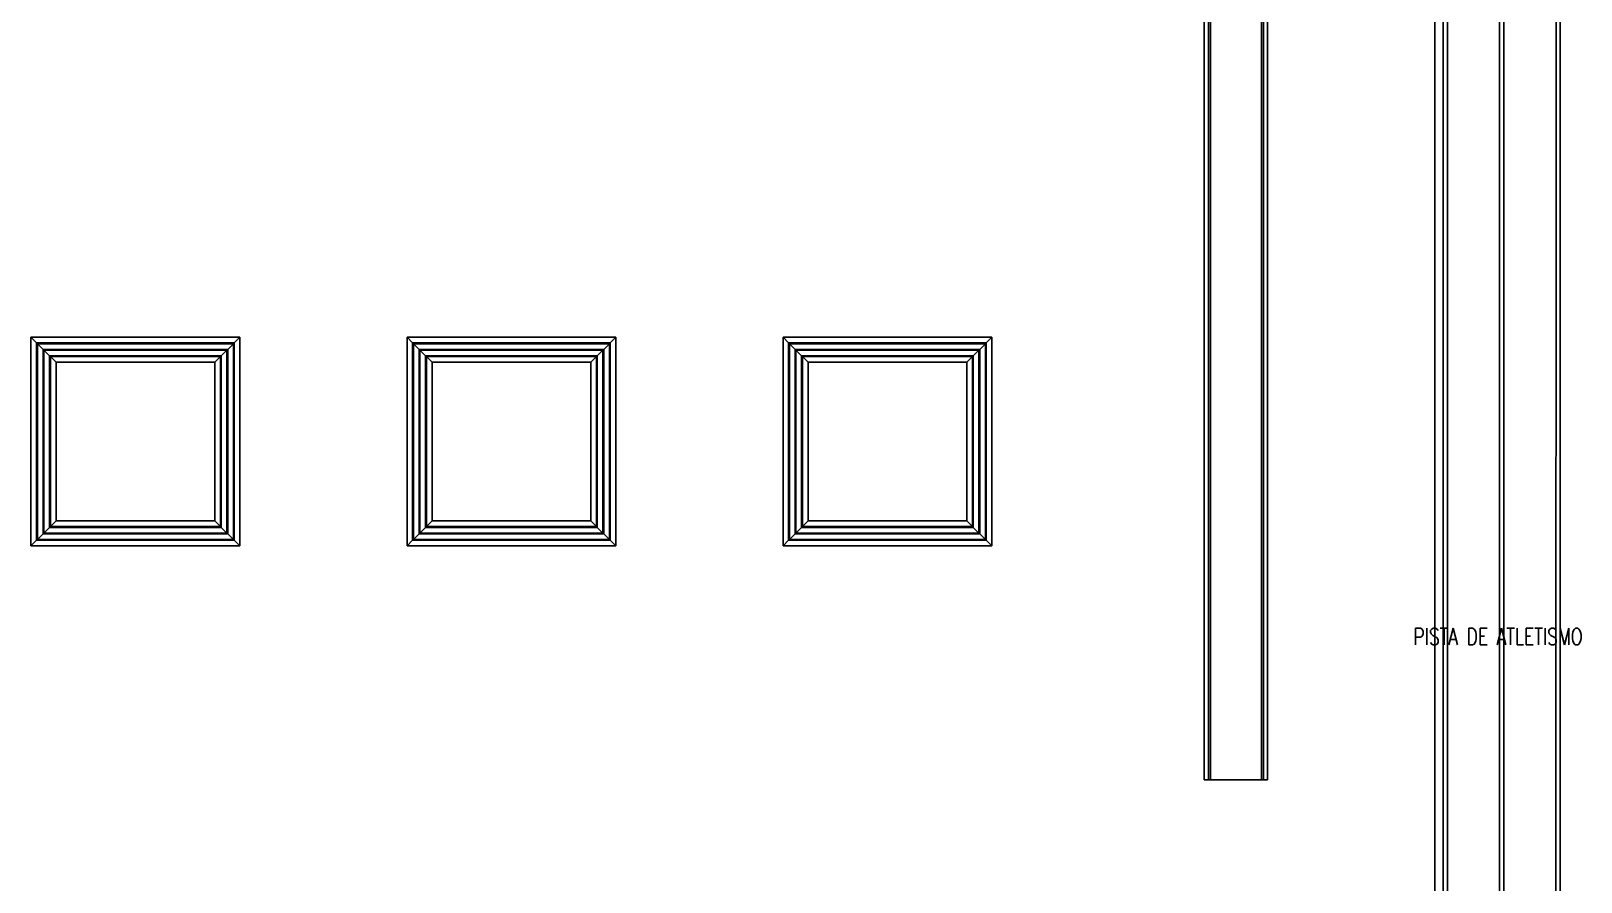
# Model space of a CAD drawing. Header units: inches. Extents: x 542787 to 543192, y 9574025 to 9574373.
# Drawn here: x 543091.32 to 543128.42, y 9574079.16 to 9574099.54 of the extents above; entities that cross this region are included whole.
import ezdxf
from ezdxf.enums import TextEntityAlignment as Align

# ---------------------------------------------------------------- set-up
doc = ezdxf.new("R2010")
doc.units = ezdxf.units.IN
doc.header["$MEASUREMENT"] = 0
doc.layers.add('I-ARQ', color=8, linetype='Continuous')
doc.layers.add('I-NORMO_ARQ', color=8, linetype='Continuous')
doc.styles.add('ROMANS', font='romans.shx', dxfattribs={"height": 0.025})

# ---------------------------------------------------------------- blocks, each defined once
blk = doc.blocks.new('MARACANAÚ')
at = {"layer": 'I-ARQ'}
for p, q in [((543213.884, 9574175.73), (543280.88, 9574175.729)), ((543213.884, 9574175.63), (543280.88, 9574175.629)), ((543213.865, 9574174.38), (543280.911, 9574174.38)), ((543213.874, 9574174.28), (543280.986, 9574174.28)), ((543213.894, 9574173.03), (543280.986, 9574173.03)), ((543213.894, 9574173.03), (543280.986, 9574173.03)), ((543213.897, 9574172.93), (543280.903, 9574172.93)), ((543213.897, 9574172.73), (543280.903, 9574172.73)), ((543257.56, 9574168.728), (543217.56, 9574168.728)), ((543257.56, 9574168.728), (543217.56, 9574168.728)), ((543257.56, 9574168.728), (543257.56, 9574167.208)), ((543257.56, 9574167.208), (543257.56, 9574168.728)), ((543257.56, 9574168.628), (543217.56, 9574168.628)), ((543257.56, 9574168.578), (543217.56, 9574168.578)), ((543257.56, 9574167.358), (543217.56, 9574167.358)), ((543257.56, 9574167.308), (543217.56, 9574167.308)), ((543257.56, 9574167.208), (543217.56, 9574167.208)), ((543217.56, 9574167.208), (543257.56, 9574167.208)), ((543246.96, 9574162.128), (543251.96, 9574162.128))]:
    blk.add_line(p, q, dxfattribs=at)
at = {"layer": 'I-ARQ', "ltscale": 10}
for p, q in [((543247.095, 9574161.993), (543246.96, 9574162.128)), ((543251.96, 9574162.128), (543246.96, 9574162.128)), ((543246.96, 9574162.128), (543246.96, 9574157.128)), ((543247.095, 9574157.263), (543247.095, 9574161.993)), ((543247.095, 9574161.993), (543251.825, 9574161.993)), ((543247.25, 9574161.838), (543247.115, 9574161.973)), ((543251.805, 9574161.973), (543247.115, 9574161.973)), ((543247.115, 9574161.973), (543247.115, 9574157.283)), ((543251.495, 9574162.128), (543251.36, 9574162.128)), ((543251.67, 9574161.838), (543251.805, 9574161.973)), ((543251.805, 9574157.283), (543251.805, 9574161.973)), ((543251.825, 9574161.993), (543251.96, 9574162.128)), ((543251.96, 9574162.128), (543251.825, 9574162.128)), ((543251.825, 9574161.993), (543251.825, 9574157.263)), ((543251.96, 9574161.993), (543251.96, 9574162.128)), ((543251.96, 9574157.128), (543251.96, 9574162.128)), ((543251.495, 9574161.838), (543247.25, 9574161.838)), ((543247.25, 9574161.838), (543247.25, 9574157.593)), ((543247.25, 9574157.418), (543247.25, 9574161.838)), ((543247.25, 9574161.838), (543251.67, 9574161.838)), ((543247.405, 9574161.683), (543247.27, 9574161.818)), ((543251.65, 9574161.818), (543247.27, 9574161.818)), ((543247.27, 9574161.818), (543247.27, 9574157.438)), ((543247.405, 9574157.573), (543247.405, 9574161.683)), ((543247.405, 9574161.683), (543251.515, 9574161.683)), ((543247.425, 9574161.663), (543247.56, 9574161.528)), ((543251.495, 9574161.663), (543247.425, 9574161.663)), ((543247.425, 9574161.663), (543247.425, 9574157.593)), ((543247.425, 9574157.593), (543247.425, 9574161.663)), ((543247.425, 9574161.663), (543251.495, 9574161.663)), ((543251.495, 9574161.663), (543251.36, 9574161.528)), ((543251.495, 9574161.663), (543251.495, 9574157.593)), ((543251.515, 9574161.683), (543251.65, 9574161.818)), ((543251.515, 9574161.683), (543251.515, 9574157.573)), ((543251.515, 9574161.683), (543251.515, 9574161.683)), ((543251.65, 9574157.438), (543251.65, 9574161.818)), ((543251.65, 9574161.818), (543251.65, 9574161.818)), ((543251.67, 9574161.838), (543251.67, 9574157.418)), ((543251.67, 9574157.418), (543251.67, 9574161.663)), ((543247.56, 9574157.728), (543247.56, 9574161.528)), ((543247.56, 9574161.528), (543251.36, 9574161.528)), ((543251.36, 9574161.528), (543251.36, 9574157.728)), ((543251.36, 9574161.528), (543251.36, 9574161.528)), ((543246.96, 9574157.573), (543246.96, 9574157.438)), ((543247.25, 9574157.553), (543247.25, 9574157.418)), ((543247.405, 9574157.573), (543247.27, 9574157.438)), ((543251.515, 9574157.573), (543247.405, 9574157.573)), ((543247.425, 9574157.593), (543247.56, 9574157.728)), ((543251.495, 9574157.593), (543247.425, 9574157.593)), ((543251.36, 9574157.728), (543247.56, 9574157.728)), ((543251.495, 9574157.593), (543251.36, 9574157.728)), ((543251.515, 9574157.573), (543251.65, 9574157.438)), ((543246.96, 9574157.418), (543246.96, 9574157.283)), ((543247.095, 9574157.263), (543246.96, 9574157.128)), ((543246.96, 9574157.263), (543246.96, 9574157.128)), ((543251.825, 9574157.263), (543247.095, 9574157.263)), ((543247.25, 9574157.418), (543247.115, 9574157.283)), ((543247.115, 9574157.283), (543251.805, 9574157.283)), ((543251.67, 9574157.418), (543247.25, 9574157.418)), ((543247.25, 9574157.418), (543251.67, 9574157.418)), ((543247.27, 9574157.438), (543251.65, 9574157.438)), ((543251.67, 9574157.418), (543251.805, 9574157.283)), ((543251.825, 9574157.263), (543251.96, 9574157.128)), ((543246.96, 9574157.128), (543247.095, 9574157.128)), ((543246.96, 9574157.128), (543251.96, 9574157.128)), ((543247.095, 9574152.993), (543246.96, 9574153.128)), ((543251.96, 9574153.128), (543246.96, 9574153.128)), ((543246.96, 9574153.128), (543246.96, 9574148.128)), ((543251.495, 9574153.128), (543251.36, 9574153.128)), ((543251.825, 9574152.993), (543251.96, 9574153.128)), ((543251.96, 9574153.128), (543251.825, 9574153.128)), ((543251.96, 9574152.993), (543251.96, 9574153.128)), ((543251.96, 9574148.128), (543251.96, 9574153.128)), ((543247.095, 9574148.263), (543247.095, 9574152.993)), ((543247.095, 9574152.993), (543251.825, 9574152.993)), ((543247.25, 9574152.838), (543247.115, 9574152.973)), ((543251.805, 9574152.973), (543247.115, 9574152.973)), ((543247.115, 9574152.973), (543247.115, 9574148.283)), ((543251.495, 9574152.838), (543247.25, 9574152.838)), ((543247.25, 9574152.838), (543247.25, 9574148.593)), ((543247.25, 9574148.418), (543247.25, 9574152.838)), ((543247.25, 9574152.838), (543251.67, 9574152.838)), ((543247.405, 9574152.683), (543247.27, 9574152.818)), ((543251.65, 9574152.818), (543247.27, 9574152.818)), ((543247.27, 9574152.818), (543247.27, 9574148.438)), ((543247.405, 9574148.573), (543247.405, 9574152.683)), ((543247.405, 9574152.683), (543251.515, 9574152.683)), ((543251.515, 9574152.683), (543251.65, 9574152.818)), ((543251.515, 9574152.683), (543251.515, 9574148.573)), ((543251.515, 9574152.683), (543251.515, 9574152.683)), ((543251.65, 9574148.438), (543251.65, 9574152.818)), ((543251.65, 9574152.818), (543251.65, 9574152.818)), ((543251.67, 9574152.838), (543251.805, 9574152.973)), ((543251.67, 9574152.838), (543251.67, 9574148.418)), ((543251.805, 9574148.283), (543251.805, 9574152.973)), ((543251.825, 9574152.993), (543251.825, 9574148.263)), ((543247.425, 9574152.663), (543247.56, 9574152.528)), ((543251.495, 9574152.663), (543247.425, 9574152.663)), ((543247.425, 9574152.663), (543247.425, 9574148.593)), ((543247.425, 9574148.593), (543247.425, 9574152.663)), ((543247.425, 9574152.663), (543251.495, 9574152.663)), ((543247.56, 9574148.728), (543247.56, 9574152.528)), ((543247.56, 9574152.528), (543251.36, 9574152.528)), ((543251.495, 9574152.663), (543251.36, 9574152.528)), ((543251.36, 9574152.528), (543251.36, 9574148.728)), ((543251.36, 9574152.528), (543251.36, 9574152.528)), ((543251.495, 9574152.663), (543251.495, 9574148.593)), ((543251.67, 9574148.418), (543251.67, 9574152.663)), ((543247.425, 9574148.593), (543247.56, 9574148.728)), ((543251.36, 9574148.728), (543247.56, 9574148.728)), ((543251.495, 9574148.593), (543251.36, 9574148.728)), ((543246.96, 9574148.573), (543246.96, 9574148.438)), ((543246.96, 9574148.418), (543246.96, 9574148.283)), ((543247.095, 9574148.263), (543246.96, 9574148.128)), ((543246.96, 9574148.263), (543246.96, 9574148.128)), ((543251.825, 9574148.263), (543247.095, 9574148.263)), ((543247.25, 9574148.418), (543247.115, 9574148.283)), ((543247.115, 9574148.283), (543251.805, 9574148.283)), ((543247.25, 9574148.553), (543247.25, 9574148.418)), ((543251.67, 9574148.418), (543247.25, 9574148.418)), ((543247.25, 9574148.418), (543251.67, 9574148.418)), ((543247.405, 9574148.573), (543247.27, 9574148.438)), ((543247.27, 9574148.438), (543251.65, 9574148.438)), ((543251.515, 9574148.573), (543247.405, 9574148.573)), ((543251.495, 9574148.593), (543247.425, 9574148.593)), ((543251.515, 9574148.573), (543251.65, 9574148.438)), ((543251.67, 9574148.418), (543251.805, 9574148.283)), ((543251.825, 9574148.263), (543251.96, 9574148.128)), ((543246.96, 9574148.128), (543247.095, 9574148.128)), ((543246.96, 9574148.128), (543251.96, 9574148.128)), ((543247.095, 9574143.993), (543246.96, 9574144.128)), ((543251.96, 9574144.128), (543246.96, 9574144.128)), ((543246.96, 9574144.128), (543246.96, 9574139.128)), ((543247.095, 9574139.263), (543247.095, 9574143.993)), ((543247.095, 9574143.993), (543251.825, 9574143.993)), ((543247.25, 9574143.838), (543247.115, 9574143.973)), ((543251.805, 9574143.973), (543247.115, 9574143.973)), ((543247.115, 9574143.973), (543247.115, 9574139.283)), ((543251.495, 9574143.838), (543247.25, 9574143.838)), ((543247.25, 9574143.838), (543247.25, 9574139.593)), ((543247.25, 9574139.418), (543247.25, 9574143.838)), ((543247.25, 9574143.838), (543251.67, 9574143.838)), ((543247.405, 9574143.683), (543247.27, 9574143.818)), ((543251.65, 9574143.818), (543247.27, 9574143.818)), ((543247.27, 9574143.818), (543247.27, 9574139.438)), ((543251.495, 9574144.128), (543251.36, 9574144.128)), ((543251.515, 9574143.683), (543251.65, 9574143.818)), ((543251.65, 9574139.438), (543251.65, 9574143.818)), ((543251.65, 9574143.818), (543251.65, 9574143.818)), ((543251.67, 9574143.838), (543251.805, 9574143.973)), ((543251.67, 9574143.838), (543251.67, 9574139.418)), ((543251.805, 9574139.283), (543251.805, 9574143.973)), ((543251.825, 9574143.993), (543251.96, 9574144.128)), ((543251.96, 9574144.128), (543251.825, 9574144.128)), ((543251.825, 9574143.993), (543251.825, 9574139.263)), ((543251.96, 9574143.993), (543251.96, 9574144.128)), ((543251.96, 9574139.128), (543251.96, 9574144.128)), ((543247.405, 9574139.573), (543247.405, 9574143.683)), ((543247.405, 9574143.683), (543251.515, 9574143.683)), ((543247.425, 9574143.663), (543247.56, 9574143.528)), ((543251.495, 9574143.663), (543247.425, 9574143.663)), ((543247.425, 9574143.663), (543247.425, 9574139.593)), ((543247.425, 9574139.593), (543247.425, 9574143.663)), ((543247.425, 9574143.663), (543251.495, 9574143.663)), ((543247.56, 9574139.728), (543247.56, 9574143.528)), ((543247.56, 9574143.528), (543251.36, 9574143.528)), ((543251.495, 9574143.663), (543251.36, 9574143.528)), ((543251.36, 9574143.528), (543251.36, 9574139.728)), ((543251.36, 9574143.528), (543251.36, 9574143.528)), ((543251.495, 9574143.663), (543251.495, 9574139.593)), ((543251.515, 9574143.683), (543251.515, 9574139.573)), ((543251.515, 9574143.683), (543251.515, 9574143.683)), ((543251.67, 9574139.418), (543251.67, 9574143.663)), ((543247.425, 9574139.593), (543247.56, 9574139.728)), ((543251.36, 9574139.728), (543247.56, 9574139.728)), ((543251.495, 9574139.593), (543251.36, 9574139.728)), ((543246.96, 9574139.573), (543246.96, 9574139.438)), ((543246.96, 9574139.418), (543246.96, 9574139.283)), ((543247.25, 9574139.418), (543247.115, 9574139.283)), ((543247.25, 9574139.553), (543247.25, 9574139.418)), ((543251.67, 9574139.418), (543247.25, 9574139.418)), ((543247.25, 9574139.418), (543251.67, 9574139.418)), ((543247.405, 9574139.573), (543247.27, 9574139.438)), ((543247.27, 9574139.438), (543251.65, 9574139.438)), ((543251.515, 9574139.573), (543247.405, 9574139.573)), ((543251.495, 9574139.593), (543247.425, 9574139.593)), ((543251.515, 9574139.573), (543251.65, 9574139.438)), ((543251.67, 9574139.418), (543251.805, 9574139.283)), ((543247.095, 9574139.263), (543246.96, 9574139.128)), ((543246.96, 9574139.263), (543246.96, 9574139.128)), ((543246.96, 9574139.128), (543247.095, 9574139.128)), ((543246.96, 9574139.128), (543251.96, 9574139.128)), ((543251.825, 9574139.263), (543247.095, 9574139.263)), ((543247.115, 9574139.283), (543251.805, 9574139.283)), ((543251.825, 9574139.263), (543251.96, 9574139.128))]:
    blk.add_line(p, q, dxfattribs=at)
at = {"layer": 'I-NORMO_ARQ', "style": 'ROMANS', "width": 0.75}
blk.add_text('PISTA DE ATLETISMO', height=0.4, rotation=90, dxfattribs=at).set_placement((543254.131, 9574174.242), align=Align.MIDDLE_CENTER)

msp = doc.modelspace()

# ---------------------------------------------------------------- block references
at = {"layer": 'I-ARQ', "rotation": 270}
msp.add_blockref('MARACANAÚ', (-9031047.807, 10117339.169), dxfattribs=at)

doc.saveas('drawing.dxf')
